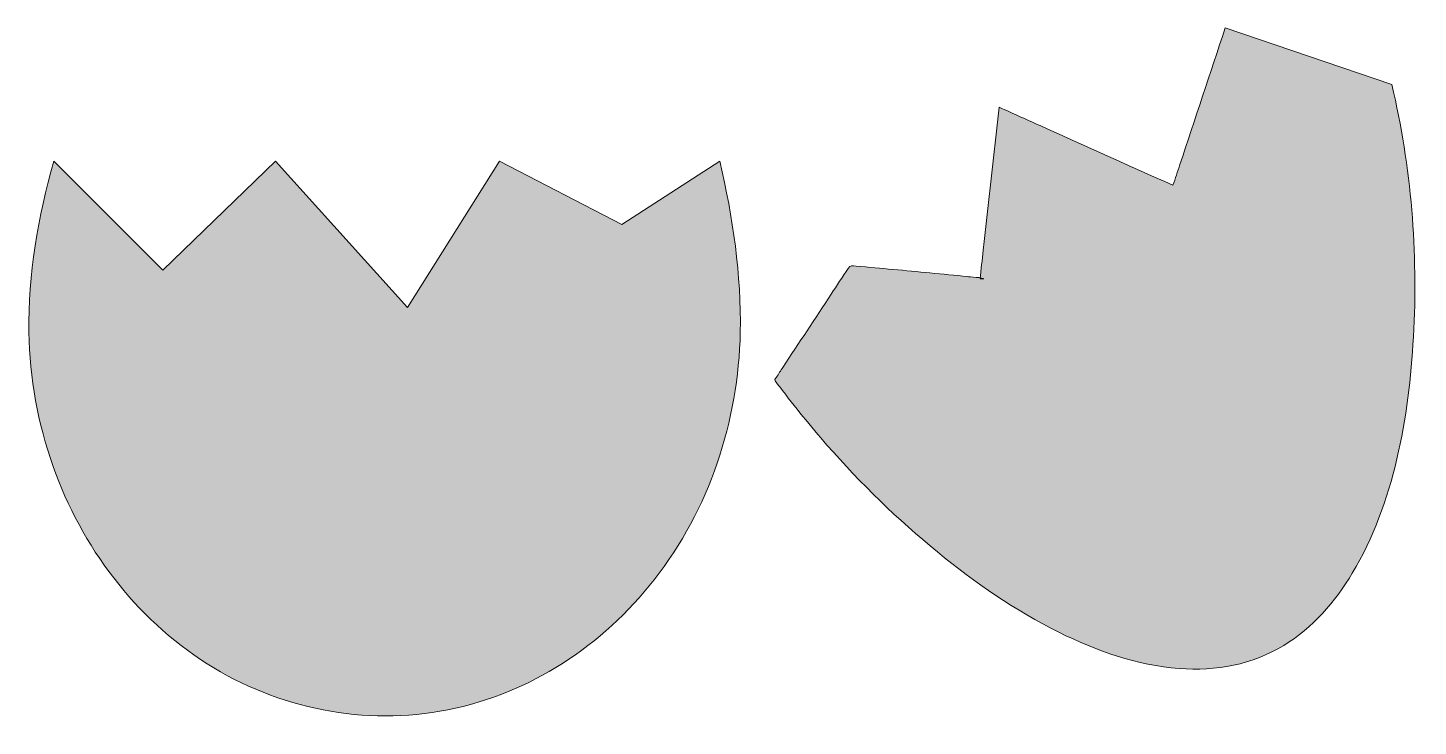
# Model space of a CAD drawing. Header units: inches. Extents: x 0 to 102, y -1 to 50.
import ezdxf

# ---------------------------------------------------------------- set-up
doc = ezdxf.new("R2010")
doc.units = ezdxf.units.IN
doc.header["$MEASUREMENT"] = 0
doc.layers.add('Layer 1', color=7, linetype='Continuous')

msp = doc.modelspace()

# ---------------------------------------------------------------- hatches: boundary and pattern name
at = {"layer": 'Layer 1', "true_color": 0xf7da31}
h = msp.add_hatch(color=40, dxfattribs=at)
h.dxf.hatch_style = 2
edge = h.paths.add_edge_path()
edge.add_spline(control_points=[(84.38, 40.4), (84.21, 39.89), (84.04, 39.38), (83.87, 38.88), (80.69, 40.31), (77.51, 41.74), (74.33, 43.17), (73.26, 43.64), (72.2, 44.12), (71.14, 44.6), (70.75, 41.11), (70.36, 37.61), (69.96, 34.12), (69.88, 33.42), (69.81, 32.72), (69.73, 32.02), (69.74, 32.02), (70.01, 32.01), (70.01, 32.03), (70.01, 32.11), (68.9, 32.18), (68.82, 32.19), (67.9, 32.29), (66.98, 32.38), (66.06, 32.46), (64.26, 32.63), (62.46, 32.8), (60.66, 32.96), (60.32, 32.99), (60.25, 33.07), (60.06, 32.79), (59.65, 32.16), (59.23, 31.53), (58.81, 30.9), (57.63, 29.11), (56.46, 27.33), (55.28, 25.54), (55.12, 25.3), (54.96, 25.06), (54.8, 24.81), (54.76, 24.76), (54.73, 24.71), (54.69, 24.65), (54.64, 24.57), (54.99, 24.19), (55.05, 24.11), (56.15, 22.65), (57.31, 21.23), (58.51, 19.85), (61, 17.03), (63.69, 14.39), (66.61, 12.01), (69.36, 9.76), (72.32, 7.72), (75.51, 6.13), (78.26, 4.77), (81.24, 3.7), (84.33, 3.47), (87, 3.26), (89.7, 3.76), (92, 5.17), (94.11, 6.45), (95.76, 8.36), (97.02, 10.46), (100.09, 15.61), (101.17, 21.87), (101.5, 27.78), (101.85, 33.96), (101.34, 40.24), (99.92, 46.26), (99.92, 46.26), (87.71, 50.42), (87.71, 50.42), (86.6, 47.08), (85.49, 43.74), (84.38, 40.4)], knot_values=[0, 0, 0, 0, 1, 1, 1, 2, 2, 2, 3, 3, 3, 4, 4, 4, 5, 5, 5, 6, 6, 6, 7, 7, 7, 8, 8, 8, 9, 9, 9, 10, 10, 10, 11, 11, 11, 12, 12, 12, 13, 13, 13, 14, 14, 14, 15, 15, 15, 16, 16, 16, 17, 17, 17, 18, 18, 18, 19, 19, 19, 20, 20, 20, 21, 21, 21, 22, 22, 22, 23, 23, 23, 24, 24, 24, 25, 25, 25, 25], degree=3, periodic=1)
h = msp.add_hatch(color=40, dxfattribs=at)
h.dxf.hatch_style = 2
edge = h.paths.add_edge_path()
edge.add_spline(control_points=[(34.51, 40.64), (34.51, 40.64), (27.76, 29.93), (27.76, 29.93), (27.76, 29.93), (18.07, 40.64), (18.07, 40.64), (18.07, 40.64), (9.82, 32.66), (9.82, 32.66), (9.82, 32.66), (1.82, 40.64), (1.82, 40.64), (0.7, 36.57), (-0.08, 32.34), (0.01, 28.11), (0.07, 24.77), (0.66, 21.43), (1.78, 18.28), (3.86, 12.41), (7.79, 7.17), (13.07, 3.82), (18.28, 0.51), (24.64, -0.75), (30.71, 0.44), (36.73, 1.63), (42.07, 5.17), (45.84, 9.97), (49.87, 15.12), (52.03, 21.59), (52.15, 28.11), (52.24, 32.32), (51.6, 36.54), (50.66, 40.64), (50.66, 40.64), (43.46, 36.02), (43.46, 36.02), (43.46, 36.02), (34.51, 40.64), (34.51, 40.64)], knot_values=[0, 0, 0, 0, 1, 1, 1, 2, 2, 2, 3, 3, 3, 4, 4, 4, 5, 5, 5, 6, 6, 6, 7, 7, 7, 8, 8, 8, 9, 9, 9, 10, 10, 10, 11, 11, 11, 12, 12, 12, 13, 13, 13, 13], degree=3, periodic=1)

# ---------------------------------------------------------------- linework, layer by layer
at = {"layer": 'Layer 1', "lineweight": 0}
for points, knots in [([(84.38, 40.4), (84.21, 39.89), (84.04, 39.38), (83.87, 38.88), (80.69, 40.31), (77.51, 41.74), (74.33, 43.17), (73.26, 43.64), (72.2, 44.12), (71.14, 44.6), (70.75, 41.11), (70.36, 37.61), (69.96, 34.12), (69.88, 33.42), (69.81, 32.72), (69.73, 32.02), (69.74, 32.02), (70.01, 32.01), (70.01, 32.03), (70.01, 32.11), (68.9, 32.18), (68.82, 32.19), (67.9, 32.29), (66.98, 32.38), (66.06, 32.46), (64.26, 32.63), (62.46, 32.8), (60.66, 32.96), (60.32, 32.99), (60.25, 33.07), (60.06, 32.79), (59.65, 32.16), (59.23, 31.53), (58.81, 30.9), (57.63, 29.11), (56.46, 27.33), (55.28, 25.54), (55.12, 25.3), (54.96, 25.06), (54.8, 24.81), (54.76, 24.76), (54.73, 24.71), (54.69, 24.65), (54.64, 24.57), (54.99, 24.19), (55.05, 24.11), (56.15, 22.65), (57.31, 21.23), (58.51, 19.85), (61, 17.03), (63.69, 14.39), (66.61, 12.01), (69.36, 9.76), (72.32, 7.72), (75.51, 6.13), (78.26, 4.77), (81.24, 3.7), (84.33, 3.47), (87, 3.26), (89.7, 3.76), (92, 5.17), (94.11, 6.45), (95.76, 8.36), (97.02, 10.46), (100.09, 15.61), (101.17, 21.87), (101.5, 27.78), (101.85, 33.96), (101.34, 40.24), (99.92, 46.26), (99.92, 46.26), (87.71, 50.42), (87.71, 50.42), (86.6, 47.08), (85.49, 43.74), (84.38, 40.4)], [0, 0, 0, 0, 1, 1, 1, 2, 2, 2, 3, 3, 3, 4, 4, 4, 5, 5, 5, 6, 6, 6, 7, 7, 7, 8, 8, 8, 9, 9, 9, 10, 10, 10, 11, 11, 11, 12, 12, 12, 13, 13, 13, 14, 14, 14, 15, 15, 15, 16, 16, 16, 17, 17, 17, 18, 18, 18, 19, 19, 19, 20, 20, 20, 21, 21, 21, 22, 22, 22, 23, 23, 23, 24, 24, 24, 25, 25, 25, 25]), ([(34.51, 40.64), (34.51, 40.64), (27.76, 29.93), (27.76, 29.93), (27.76, 29.93), (18.07, 40.64), (18.07, 40.64), (18.07, 40.64), (9.82, 32.66), (9.82, 32.66), (9.82, 32.66), (1.82, 40.64), (1.82, 40.64), (0.7, 36.57), (-0.08, 32.34), (0.01, 28.11), (0.07, 24.77), (0.66, 21.43), (1.78, 18.28), (3.86, 12.41), (7.79, 7.17), (13.07, 3.82), (18.28, 0.51), (24.64, -0.75), (30.71, 0.44), (36.73, 1.63), (42.07, 5.17), (45.84, 9.97), (49.87, 15.12), (52.03, 21.59), (52.15, 28.11), (52.24, 32.32), (51.6, 36.54), (50.66, 40.64), (50.66, 40.64), (43.46, 36.02), (43.46, 36.02), (43.46, 36.02), (34.51, 40.64), (34.51, 40.64)], [0, 0, 0, 0, 1, 1, 1, 2, 2, 2, 3, 3, 3, 4, 4, 4, 5, 5, 5, 6, 6, 6, 7, 7, 7, 8, 8, 8, 9, 9, 9, 10, 10, 10, 11, 11, 11, 12, 12, 12, 13, 13, 13, 13])]:
    msp.add_open_spline(points, degree=3, knots=knots, dxfattribs=at)

doc.saveas('drawing.dxf')
